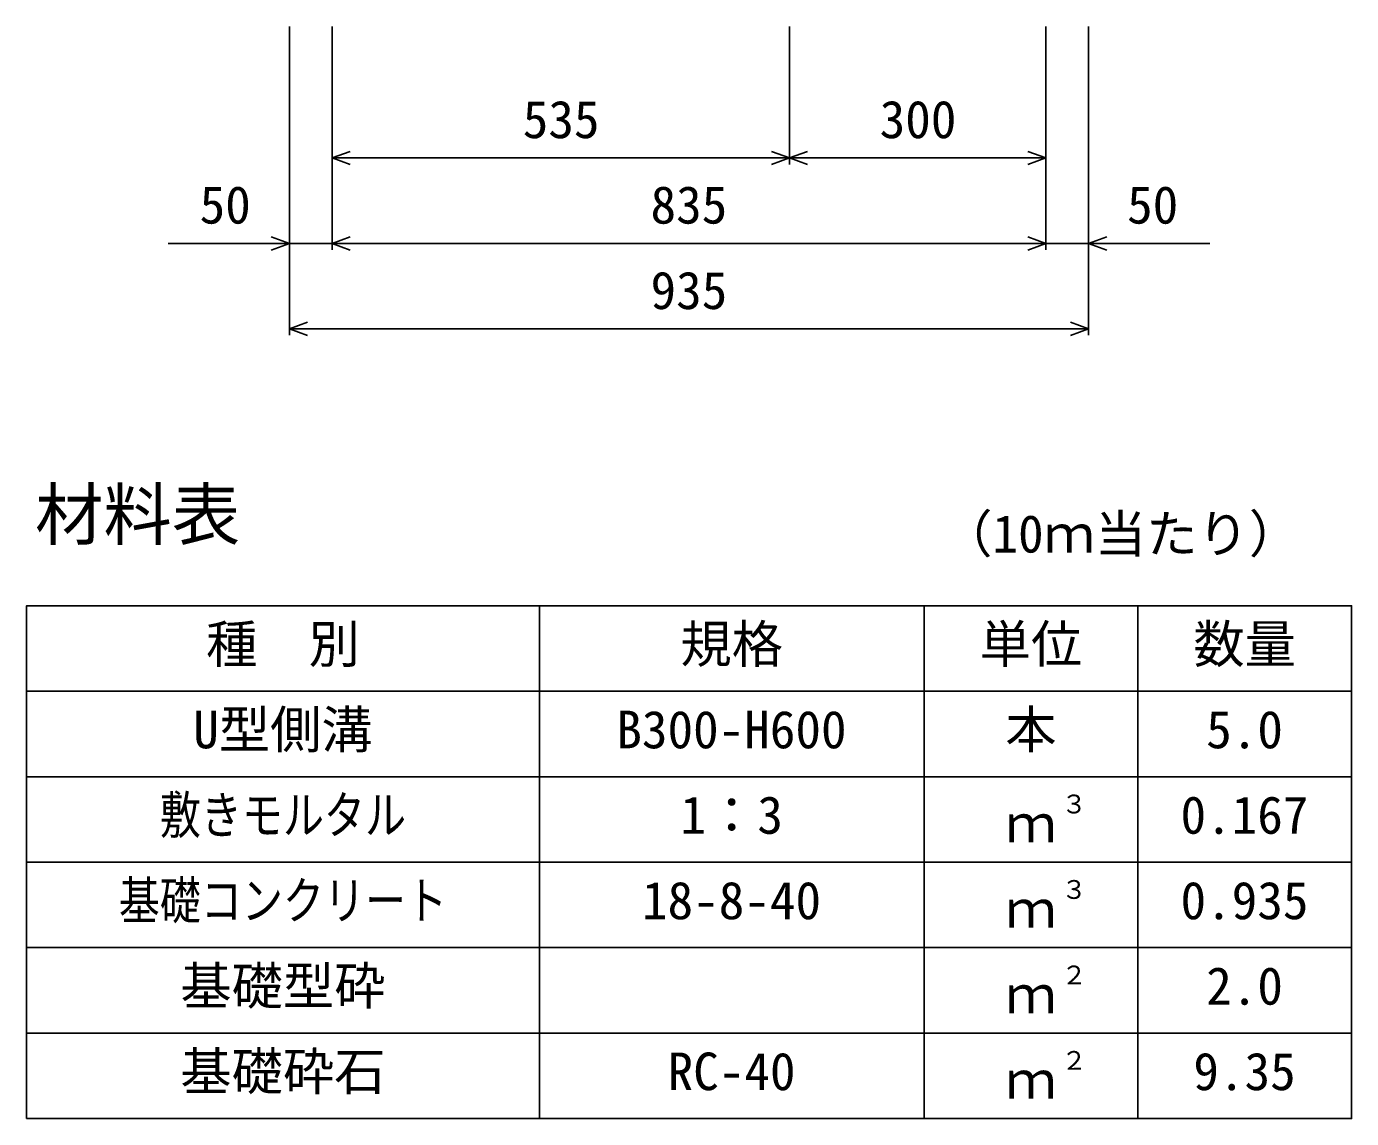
# Model space of a CAD drawing. Units: millimetres, scale not verified. Extents: x -25200 to 25200, y -8910 to 8910.
# Drawn here: x 6035 to 7585, y 706 to 1984 of the extents above; entities that cross this region are included whole.
import ezdxf
from ezdxf.enums import TextEntityAlignment as Align

# ---------------------------------------------------------------- set-up
doc = ezdxf.new("R2010")
doc.units = ezdxf.units.MM
doc.header["$LTSCALE"] = 30
for name, color, linetype, lineweight in [('0-0_DIM', 7, 'Continuous', 25), ('0-3_HYO', 3, 'Continuous', 25), ('0-4_HYO2', 4, 'Continuous', 25), ('0-6_TXT', 7, 'Continuous', 25)]:
    doc.layers.add(name, color=color, linetype=linetype, lineweight=lineweight)
doc.styles.add('ＭＳ ゴシック', font='')
doc.styles.get('ＭＳ ゴシック').set_extended_font_data('MS Gothic')

msp = doc.modelspace()

# ---------------------------------------------------------------- linework, layer by layer
at = {"layer": '0-0_DIM'}
for p, q in [((6342.28, 1622.87), (6342.28, 1984.23)), ((6392.28, 1722.87), (6392.28, 1984.23)), ((6927.28, 1822.87), (6927.28, 1984.23)), ((7227.28, 1722.87), (7227.28, 1984.23)), ((7277.28, 1622.87), (7277.28, 1984.23)), ((6392.28, 1830.37), (6927.28, 1830.37)), ((7227.28, 1830.37), (6927.28, 1830.37)), ((6342.28, 1730.37), (6200.49, 1730.37)), ((6342.28, 1730.37), (6392.28, 1730.37)), ((6392.28, 1730.37), (7227.28, 1730.37)), ((7277.28, 1730.37), (7227.28, 1730.37)), ((7277.28, 1730.37), (7419.07, 1730.37)), ((6342.28, 1630.37), (7277.28, 1630.37))]:
    msp.add_line(p, q, dxfattribs=at)
for points in [[(6413.42, 1822.67), (6392.28, 1830.37), (6413.42, 1838.06)], [(6906.14, 1838.06), (6927.28, 1830.37), (6906.14, 1822.67)], [(6948.42, 1838.06), (6927.28, 1830.37), (6948.42, 1822.67)], [(7206.14, 1838.06), (7227.28, 1830.37), (7206.14, 1822.67)], [(6321.14, 1738.06), (6342.28, 1730.37), (6321.14, 1722.67)], [(6413.42, 1722.67), (6392.28, 1730.37), (6413.42, 1738.06)], [(7206.14, 1738.06), (7227.28, 1730.37), (7206.14, 1722.67)], [(7298.42, 1738.06), (7277.28, 1730.37), (7298.42, 1722.67)], [(6363.42, 1622.67), (6342.28, 1630.37), (6363.42, 1638.06)], [(7256.14, 1638.06), (7277.28, 1630.37), (7256.14, 1622.67)]]:
    msp.add_lwpolyline(points, dxfattribs=at)
at = {"layer": '0-3_HYO'}
for p, q in [((6634.78, 1306.42), (6634.78, 706.42)), ((7084.78, 1306.42), (7084.78, 706.42)), ((7334.78, 1306.42), (7334.78, 706.42)), ((6034.78, 1206.42), (7584.78, 1206.42))]:
    msp.add_line(p, q, dxfattribs=at)
msp.add_lwpolyline([(6034.78, 706.42), (7584.78, 706.42), (7584.78, 1306.42), (6034.78, 1306.42)], close=True, dxfattribs=at)
at = {"layer": '0-4_HYO2'}
for p, q in [((6034.78, 1106.42), (7584.78, 1106.42)), ((6034.78, 1006.42), (7584.78, 1006.42)), ((6034.78, 906.42), (7584.78, 906.42)), ((6034.78, 806.42), (7584.78, 806.42))]:
    msp.add_line(p, q, dxfattribs=at)

# ---------------------------------------------------------------- texts
at = {"layer": '0-0_DIM', "style": 'ＭＳ ゴシック'}
for s, p in [('535', (6615.31, 1840.37)), ('300', (7032.81, 1840.37)), ('50', (6237.28, 1740.37)), ('835', (6764.78, 1740.37)), ('50', (7322.28, 1740.37)), ('935', (6764.78, 1640.37))]:
    msp.add_text(s, height=43.99, dxfattribs=at).set_placement(p, align=Align.BOTTOM_LEFT)
at = {"layer": '0-6_TXT', "style": 'ＭＳ ゴシック'}
for s, height, p in [('材料表', 58.65, (6044.78, 1366.42)), ('（10ｍ当たり）', 43.99, (7104.78, 1355.42)), ('種\u3000別', 43.99, (6244.78, 1226.42)), ('規格', 43.99, (6799.78, 1226.42)), ('単位', 43.99, (7149.78, 1226.42)), ('数量', 43.99, (7399.78, 1226.42)), ('U型側溝', 43.99, (6229.78, 1126.42)), ('B300-H600', 43.99, (6724.78, 1126.42)), ('本', 43.99, (7179.78, 1126.42)), ('5.0', 43.99, (7414.78, 1126.42)), ('３', 21.99, (7245.32, 1056.79)), ('1：3', 43.99, (6799.78, 1026.42)), ('0.167', 43.99, (7384.78, 1026.42)), ('ｍ', 43.99, (7179.78, 1016.42)), ('18-8-40', 43.99, (6754.78, 926.42)), ('３', 21.99, (7245.32, 956.79)), ('0.935', 43.99, (7384.78, 926.42)), ('ｍ', 43.99, (7179.78, 916.42)), ('基礎型砕', 43.99, (6214.78, 826.42)), ('２', 21.99, (7245.32, 856.79)), ('2.0', 43.99, (7414.78, 826.42)), ('ｍ', 43.99, (7179.78, 816.42)), ('基礎砕石', 43.99, (6214.78, 726.42)), ('RC-40', 43.99, (6784.78, 726.42)), ('２', 21.99, (7245.32, 756.79)), ('9.35', 43.99, (7399.78, 726.42)), ('ｍ', 43.99, (7179.78, 716.42))]:
    msp.add_text(s, height=height, dxfattribs=at).set_placement(p, align=Align.BOTTOM_LEFT)
at = {"layer": '0-6_TXT', "style": 'ＭＳ ゴシック', "width": 0.8}
for s, p in [('敷きモルタル', (6190.78, 1026.42)), ('基礎コンクリート', (6142.78, 926.42))]:
    msp.add_text(s, height=43.99, dxfattribs=at).set_placement(p, align=Align.BOTTOM_LEFT)

doc.saveas('drawing.dxf')
